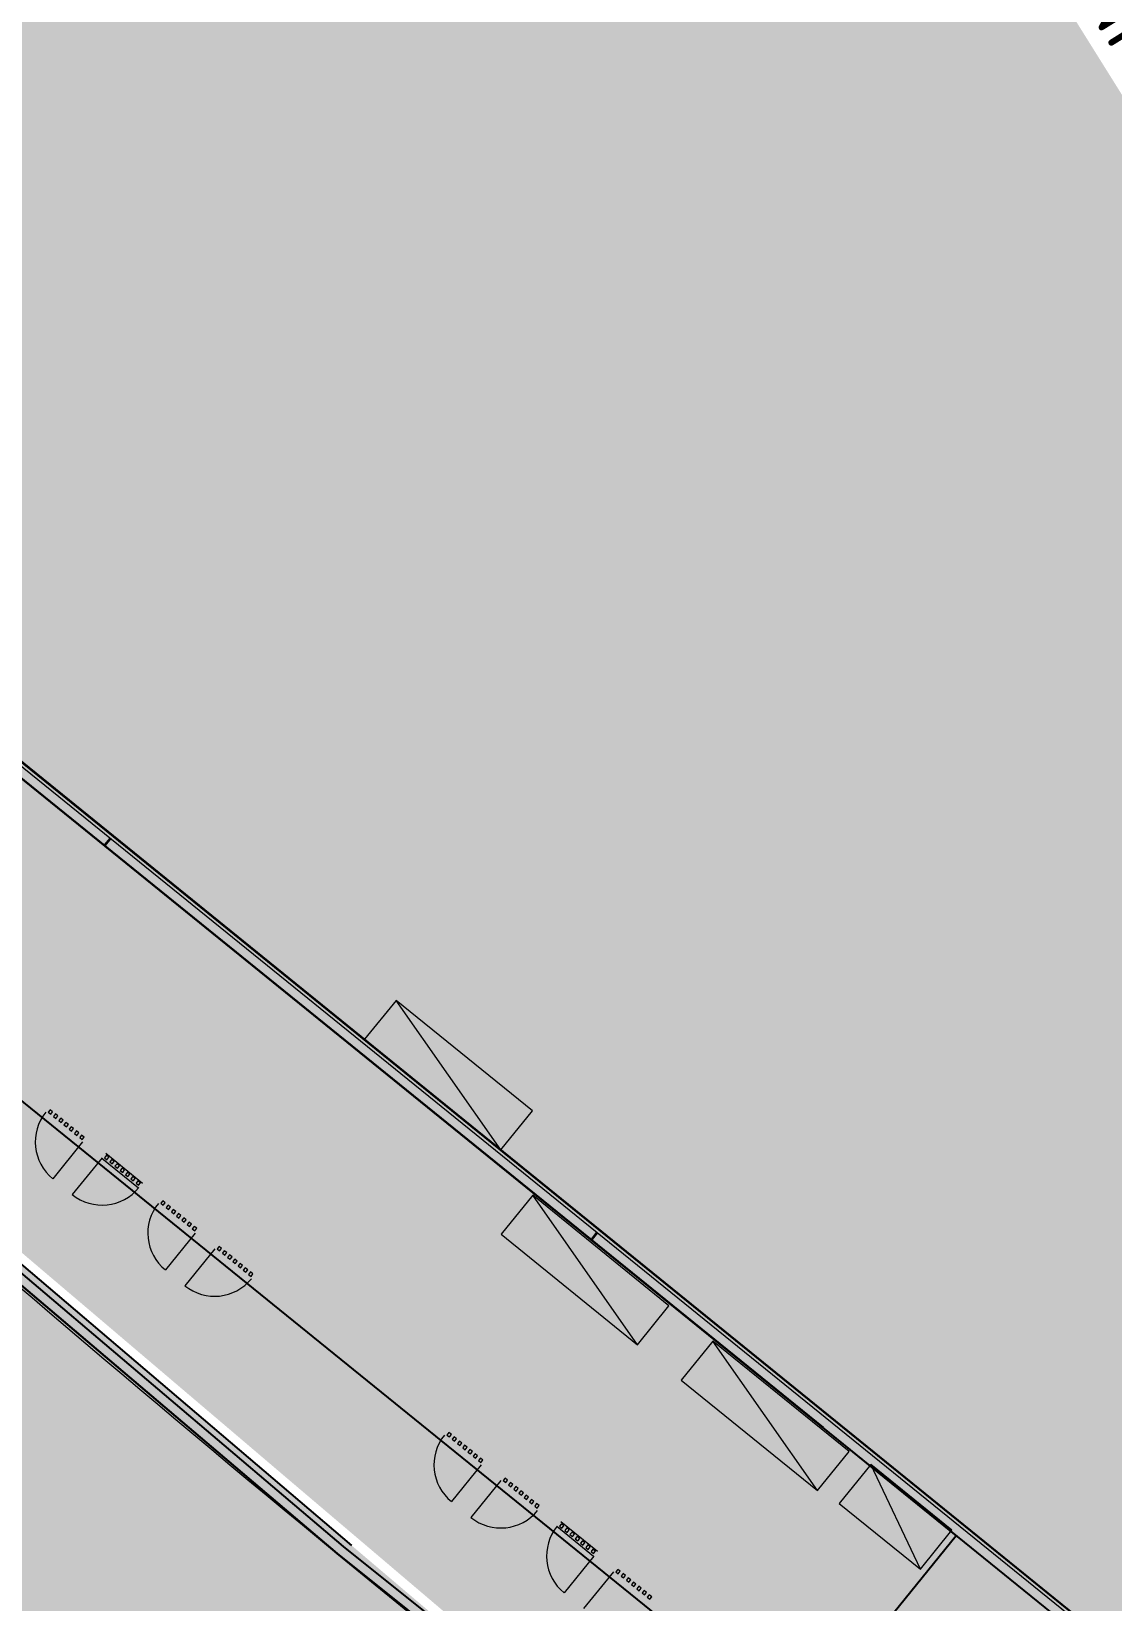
# Model space of a CAD drawing. Header units: metres. Extents: x 3 to 509016, y 4 to 6969473.
# Drawn here: x 507846.29 to 507863.55, y 6967103.92 to 6967128.99 of the extents above; entities that cross this region are included whole.
import ezdxf

# ---------------------------------------------------------------- set-up
doc = ezdxf.new("R2010")
doc.units = ezdxf.units.M
doc.linetypes.add('ISO-DASHED', pattern=[12, 8, -4])
doc.linetypes.add('ISO-DATUM', pattern=[30, 25, -5])
doc.layers.add('A-DOOR', color=252, linetype='Continuous', lineweight=5, plot=False)
for name, color, linetype, lineweight in [('A-FLOR', 252, 'Continuous', 5), ('A-GLAZ-CWMG', 252, 'Continuous', 5), ('A-WALL', 252, 'Continuous', 5), ('A-WALL-FNSH', 252, 'Continuous', 5)]:
    doc.layers.add(name, color=color, linetype=linetype, lineweight=lineweight)
for name, color, linetype in [('C_ANNO_TEXT 5', 4, 'Continuous'), ('CIV_BUILDING FOOTPRINT', 252, 'ISO-DATUM'), ('HATCH_PAVEMENT_CARPARK', 254, 'Continuous'), ('KRB_BACK', 252, 'Continuous'), ('KRB_INV BARRIER [TYPE 1]', 2, 'ISO-DASHED'), ('KRB_LIP', 252, 'Continuous'), ('PAV_FOOTPATH', 252, 'Continuous'), ('STRINGS LIP', 60, 'Continuous'), ('XREF', 7, 'Continuous')]:
    doc.layers.add(name, color=color, linetype=linetype)
doc.layers.add('C_HATCH_PR_BUILDING', color=7, linetype='Continuous', true_color=0xffffff)
doc.layers.add('HATCH_PAVEMENT_FOOTPATH', color=7, linetype='Continuous', true_color=0xffe8a3)
doc.styles.add('ISOCP', font='isocp.shx')

# ---------------------------------------------------------------- blocks, each defined once
blk = doc.blocks.new('XD_HATCH')
at = {"layer": 'C_HATCH_PR_BUILDING'}
h = blk.add_hatch(color=256, dxfattribs=at)
h.dxf.hatch_style = 1
h.paths.add_polyline_path([(507766.711, 6967255.442), (507736.522, 6967229.203), (507736.707, 6967228.989), (507736.687, 6967228.971), (507782.566, 6967176.226), (507795.661, 6967161.161), (507797.004, 6967162.328), (507817.315, 6967142.708), (507816.19, 6967141.318), (507902.111, 6967071.732), (507911.801, 6967083.72), (507919.918, 6967093.76), (507927.265, 6967102.833), (507888.211, 6967134.462), (507891.102, 6967138.268), (507841.624, 6967217.742), (507824.766, 6967203.095), (507829.311, 6967190.607), (507825.752, 6967187.514), (507795.494, 6967222.404)])
at = {"layer": 'HATCH_PAVEMENT_CARPARK'}
h = blk.add_hatch(color=256, dxfattribs=at)
h.dxf.hatch_style = 1
edge = h.paths.add_edge_path()
edge.add_arc((507820.003, 6967266.085), 90.985, 212.49045, 214.43315, ccw=False)
edge.add_line((507743.26, 6967217.211), (507739.398, 6967223.586))
edge.add_line((507739.398, 6967223.586), (507735.794, 6967229.354))
edge.add_arc((507741.735, 6967233.063), 7.004, 130.4092, 211.9744, ccw=False)
edge.add_line((507737.195, 6967238.395), (507750.654, 6967250.094))
edge.add_line((507750.654, 6967250.094), (507741.05, 6967244.042))
edge.add_line((507741.05, 6967244.042), (507736.887, 6967241.488))
edge.add_line((507736.887, 6967241.488), (507736.596, 6967241.375))
edge.add_line((507736.596, 6967241.375), (507734.55, 6967240.12))
edge.add_line((507734.55, 6967240.12), (507731.321, 6967238.12))
edge.add_line((507731.321, 6967238.12), (507725.641, 6967234.654))
edge.add_line((507725.641, 6967234.654), (507731.043, 6967225.636))
edge.add_line((507731.043, 6967225.636), (507734.314, 6967220.406))
edge.add_line((507734.314, 6967220.406), (507740.71, 6967210.555))
edge.add_arc((507792.018, 6967243.469), 60.957, 212.67978, 223.00419)
edge.add_line((507747.44, 6967201.893), (507760.817, 6967187.542))
edge.add_line((507760.817, 6967187.542), (507809.449, 6967136.334))
edge.add_line((507809.449, 6967136.334), (507818.102, 6967127.228))
edge.add_line((507818.102, 6967127.228), (507823.852, 6967121.378))
edge.add_line((507823.852, 6967121.378), (507824.492, 6967120.745))
edge.add_arc((508006.447, 6967303.151), 257.643, 225.07103, 227.49079)
edge.add_line((507832.355, 6967113.225), (507846.232, 6967101.068))
edge.add_line((507846.232, 6967101.068), (507853.401, 6967095.287))
edge.add_line((507853.401, 6967095.287), (507861.259, 6967089.103))
edge.add_line((507861.259, 6967089.103), (507875.892, 6967078.04))
edge.add_line((507875.892, 6967078.04), (507894.996, 6967066.105))
edge.add_line((507894.996, 6967066.105), (507898.306, 6967064.422))
edge.add_arc((507903.258, 6967076.442), 13, 247.607, 320.5781)
edge.add_line((507913.301, 6967068.186), (507923.209, 6967080.381))
edge.add_line((507923.209, 6967080.381), (507928.884, 6967087.367))
edge.add_line((507928.884, 6967087.367), (507934.503, 6967094.285))
edge.add_arc((507925.6, 6967101.304), 11.338, 321.7466, 356.9562)
edge.add_arc((507925.051, 6967101.301), 11.886, 357.1121, 390.6511)
edge.add_line((507935.276, 6967107.361), (507928.355, 6967118.419))
edge.add_arc((507932.593, 6967121.072), 5, 172.2504, 212.042, ccw=False)
edge.add_line((507927.638, 6967121.746), (507927.905, 6967123.707))
edge.add_line((507927.905, 6967123.707), (507927.905, 6967123.707))
edge.add_line((507927.905, 6967123.707), (507928.222, 6967126.036))
edge.add_line((507928.222, 6967126.036), (507922.15, 6967126.731))
edge.add_line((507922.15, 6967126.731), (507921.982, 6967124.77))
edge.add_line((507921.982, 6967124.77), (507922.008, 6967120.889))
edge.add_arc((507933.653, 6967120.754), 11.645, 179.3346, 190.5058)
edge.add_arc((507935.181, 6967121.115), 13.214, 190.8395, 200.6804)
edge.add_arc((507934.907, 6967121.234), 13.001, 201.5983, 211.6011)
edge.add_line((507923.833, 6967114.422), (507928.422, 6967107.084))
edge.add_arc((507919.474, 6967101.5), 10.548, 18.5241, 31.9651, ccw=False)
edge.add_line((507929.475, 6967104.851), (507929.787, 6967103.654))
edge.add_line((507929.787, 6967103.654), (507929.949, 6967102.428))
edge.add_arc((507919.973, 6967101.735), 10, -10.2075, 3.9733, ccw=False)
edge.add_arc((507921.309, 6967101.319), 8.612, 334.462, 350.9422, ccw=False)
edge.add_line((507929.08, 6967097.606), (507928.501, 6967096.513))
edge.add_line((507928.501, 6967096.513), (507927.791, 6967095.501))
edge.add_line((507927.791, 6967095.501), (507924.256, 6967091.166))
edge.add_line((507924.256, 6967091.166), (507918.568, 6967084.191))
edge.add_line((507918.568, 6967084.191), (507911.58, 6967075.614))
edge.add_line((507911.58, 6967075.614), (507910.645, 6967074.541))
edge.add_line((507910.645, 6967074.541), (507910.131, 6967074.048))
edge.add_line((507910.131, 6967074.048), (507909.863, 6967073.813))
edge.add_line((507909.863, 6967073.813), (507909.587, 6967073.587))
edge.add_line((507909.587, 6967073.587), (507909.304, 6967073.367))
edge.add_line((507909.304, 6967073.367), (507909.013, 6967073.157))
edge.add_line((507909.013, 6967073.157), (507908.416, 6967072.764))
edge.add_line((507908.416, 6967072.764), (507907.795, 6967072.408))
edge.add_line((507907.795, 6967072.408), (507907.154, 6967072.091))
edge.add_line((507907.154, 6967072.091), (507906.825, 6967071.948))
edge.add_line((507906.825, 6967071.948), (507906.493, 6967071.814))
edge.add_line((507906.493, 6967071.814), (507905.816, 6967071.577))
edge.add_line((507905.816, 6967071.577), (507905.127, 6967071.382))
edge.add_line((507905.127, 6967071.382), (507904.429, 6967071.208))
edge.add_line((507904.429, 6967071.208), (507903.012, 6967071.034))
edge.add_line((507903.012, 6967071.034), (507901.581, 6967071.056))
edge.add_line((507901.581, 6967071.056), (507900.489, 6967071.127))
edge.add_line((507900.489, 6967071.127), (507899.41, 6967071.292))
edge.add_line((507899.41, 6967071.292), (507898.989, 6967071.383))
edge.add_line((507898.989, 6967071.383), (507898.134, 6967071.614))
edge.add_line((507898.134, 6967071.614), (507897.297, 6967071.904))
edge.add_line((507897.297, 6967071.904), (507895.368, 6967072.947))
edge.add_line((507895.368, 6967072.947), (507879.298, 6967082.987))
edge.add_line((507879.298, 6967082.987), (507866.995, 6967092.289))
edge.add_line((507866.995, 6967092.289), (507856.54, 6967100.453))
edge.add_line((507856.54, 6967100.453), (507836.168, 6967117.777))
edge.add_line((507836.168, 6967117.777), (507828.863, 6967124.875))
edge.add_line((507828.863, 6967124.875), (507821.037, 6967132.845))
edge.add_line((507821.037, 6967132.845), (507813.741, 6967140.457))
edge.add_line((507813.741, 6967140.457), (507815.658, 6967142.761))
edge.add_line((507815.658, 6967142.761), (507797.065, 6967160.683))
edge.add_line((507797.065, 6967160.683), (507795.715, 6967159.508))
edge.add_line((507795.715, 6967159.508), (507754.472, 6967202.936))
edge.add_line((507754.472, 6967202.936), (507751.459, 6967206.268))
edge.add_arc((507819.868, 6967266.093), 90.877, 214.4857, 221.17028, ccw=False)
at = {"layer": 'HATCH_PAVEMENT_FOOTPATH'}
h = blk.add_hatch(color=256, dxfattribs=at)
h.dxf.hatch_style = 1
h.paths.add_polyline_path([(507816.19, 6967141.318), (507817.315, 6967142.708), (507797.004, 6967162.328), (507795.661, 6967161.161), (507782.566, 6967176.226), (507736.687, 6967228.971), (507736.707, 6967228.989), (507736.521, 6967229.201), (507736.245, 6967228.918), (507736.554, 6967228.404), (507736.811, 6967227.975), (507737.068, 6967227.546), (507737.326, 6967227.118), (507737.583, 6967226.689), (507737.846, 6967226.25), (507738.098, 6967225.832), (507738.355, 6967225.403), (507738.613, 6967224.974), (507738.87, 6967224.546), (507739.128, 6967224.117), (507739.435, 6967223.606), (507739.647, 6967223.266), (507739.913, 6967222.842), (507740.178, 6967222.419), (507740.444, 6967221.995), (507740.709, 6967221.571), (507740.974, 6967221.147), (507741.24, 6967220.723), (507741.411, 6967220.45), (507741.505, 6967220.3), (507741.77, 6967219.876), (507742.035, 6967219.452), (507742.301, 6967219.028), (507742.566, 6967218.604), (507742.831, 6967218.18), (507743.096, 6967217.756), (507743.387, 6967217.291), (507743.629, 6967216.913), (507743.901, 6967216.494), (507744.224, 6967216), (507744.45, 6967215.66), (507744.728, 6967215.246), (507745.084, 6967214.723), (507745.292, 6967214.422), (507745.577, 6967214.012), (507745.865, 6967213.604), (507746.155, 6967213.198), (507746.447, 6967212.793), (507746.741, 6967212.39), (507747.038, 6967211.989), (507747.337, 6967211.589), (507747.638, 6967211.19), (507747.941, 6967210.794), (507748.246, 6967210.399), (507748.554, 6967210.006), (507748.863, 6967209.614), (507749.175, 6967209.224), (507749.489, 6967208.836), (507749.805, 6967208.45), (507750.123, 6967208.065), (507750.444, 6967207.683), (507750.766, 6967207.301), (507751.091, 6967206.922), (507751.417, 6967206.545), (507751.571, 6967206.368), (507751.748, 6967206.173), (507752.418, 6967205.431), (507753.089, 6967204.689), (507753.759, 6967203.947), (507754.582, 6967203.038), (507755.112, 6967202.479), (507755.8, 6967201.754), (507756.489, 6967201.029), (507757.178, 6967200.304), (507757.866, 6967199.579), (507758.555, 6967198.854), (507758.732, 6967198.667), (507759.244, 6967198.129), (507759.932, 6967197.404), (507760.621, 6967196.679), (507761.31, 6967195.953), (507761.998, 6967195.228), (507762.687, 6967194.503), (507763.375, 6967193.778), (507764.064, 6967193.053), (507764.753, 6967192.328), (507765.276, 6967191.777), (507765.441, 6967191.603), (507766.13, 6967190.878), (507766.819, 6967190.153), (507767.507, 6967189.428), (507768.196, 6967188.702), (507768.885, 6967187.977), (507769.573, 6967187.252), (507770.262, 6967186.527), (507770.951, 6967185.802), (507771.639, 6967185.077), (507772.328, 6967184.352), (507773.016, 6967183.627), (507773.705, 6967182.902), (507774.394, 6967182.176), (507775.082, 6967181.451), (507775.771, 6967180.726), (507776.46, 6967180.001), (507777.148, 6967179.276), (507777.837, 6967178.551), (507778.526, 6967177.826), (507779.214, 6967177.101), (507779.903, 6967176.376), (507780.591, 6967175.651), (507781.28, 6967174.925), (507781.969, 6967174.2), (507782.657, 6967173.475), (507783.346, 6967172.75), (507784.035, 6967172.025), (507784.723, 6967171.3), (507785.412, 6967170.575), (507786.101, 6967169.85), (507786.789, 6967169.125), (507787.478, 6967168.399), (507788.166, 6967167.674), (507788.855, 6967166.949), (507789.544, 6967166.224), (507790.232, 6967165.499), (507790.921, 6967164.774), (507791.61, 6967164.049), (507792.298, 6967163.324), (507792.987, 6967162.599), (507793.676, 6967161.874), (507794.364, 6967161.148), (507795.053, 6967160.423), (507795.725, 6967159.716), (507796.281, 6967160.199), (507797.07, 6967160.886), (507797.235, 6967160.727), (507797.955, 6967160.033), (507798.675, 6967159.339), (507799.395, 6967158.645), (507800.115, 6967157.951), (507800.835, 6967157.257), (507801.555, 6967156.563), (507802.275, 6967155.869), (507802.995, 6967155.175), (507803.715, 6967154.481), (507804.435, 6967153.787), (507805.155, 6967153.093), (507805.875, 6967152.399), (507806.595, 6967151.705), (507807.315, 6967151.011), (507808.035, 6967150.317), (507808.755, 6967149.623), (507809.475, 6967148.929), (507810.195, 6967148.235), (507810.915, 6967147.541), (507811.635, 6967146.847), (507812.355, 6967146.153), (507813.074, 6967145.459), (507813.794, 6967144.765), (507814.514, 6967144.071), (507815.234, 6967143.377), (507815.861, 6967142.774), (507815.606, 6967142.459), (507814.977, 6967141.681), (507814.348, 6967140.904), (507813.941, 6967140.466), (507814.091, 6967140.308), (507816.88, 6967137.44), (507817.569, 6967136.715), (507818.257, 6967135.99), (507818.946, 6967135.265), (507819.635, 6967134.54), (507820.323, 6967133.815), (507821.145, 6967132.95), (507821.708, 6967132.376), (507822.409, 6967131.662), (507823.11, 6967130.949), (507823.81, 6967130.235), (507824.511, 6967129.521), (507825.211, 6967128.808), (507825.912, 6967128.094), (507826.613, 6967127.381), (507827.313, 6967126.667), (507828.014, 6967125.954), (507828.714, 6967125.24), (507828.968, 6967124.982), (507829.423, 6967124.54), (507830.14, 6967123.843), (507830.858, 6967123.146), (507831.575, 6967122.449), (507832.292, 6967121.752), (507833.009, 6967121.055), (507833.726, 6967120.358), (507834.444, 6967119.662), (507835.161, 6967118.965), (507835.878, 6967118.268), (507836.269, 6967117.888), (507836.608, 6967117.6), (507837.37, 6967116.952), (507838.132, 6967116.304), (507838.893, 6967115.656), (507839.655, 6967115.009), (507840.417, 6967114.361), (507841.179, 6967113.713), (507841.941, 6967113.065), (507842.702, 6967112.417), (507843.464, 6967111.77), (507844.226, 6967111.122), (507844.988, 6967110.474), (507845.75, 6967109.826), (507846.511, 6967109.178), (507847.273, 6967108.531), (507848.035, 6967107.883), (507848.797, 6967107.235), (507849.559, 6967106.587), (507850.32, 6967105.939), (507851.082, 6967105.291), (507851.844, 6967104.644), (507852.606, 6967103.996), (507853.368, 6967103.348), (507854.129, 6967102.7), (507854.891, 6967102.052), (507855.653, 6967101.405), (507856.415, 6967100.757), (507856.635, 6967100.57), (507857.19, 6967100.136), (507857.979, 6967099.52), (507858.767, 6967098.905), (507859.555, 6967098.289), (507860.343, 6967097.674), (507861.131, 6967097.058), (507861.919, 6967096.443), (507862.707, 6967095.827), (507863.496, 6967095.212), (507864.284, 6967094.596), (507865.072, 6967093.981), (507865.86, 6967093.365), (507866.648, 6967092.75), (507867.086, 6967092.408), (507867.439, 6967092.141), (507868.236, 6967091.538), (507869.034, 6967090.935), (507869.832, 6967090.332), (507870.629, 6967089.729), (507871.427, 6967089.126), (507872.225, 6967088.523), (507873.022, 6967087.92), (507873.82, 6967087.317), (507874.618, 6967086.714), (507875.416, 6967086.111), (507876.213, 6967085.508), (507877.011, 6967084.905), (507877.809, 6967084.301), (507878.606, 6967083.698), (507879.394, 6967083.104), (507880.242, 6967082.574), (507881.09, 6967082.045), (507881.938, 6967081.515), (507882.786, 6967080.985), (507883.634, 6967080.455), (507884.482, 6967079.925), (507885.331, 6967079.395), (507886.179, 6967078.865), (507887.027, 6967078.335), (507887.875, 6967077.806), (507888.723, 6967077.276), (507889.571, 6967076.746), (507890.419, 6967076.216), (507890.786, 6967075.987), (507891.267, 6967075.686), (507892.115, 6967075.156), (507892.963, 6967074.626), (507893.811, 6967074.097), (507894.659, 6967073.567), (507895.507, 6967073.037), (507895.932, 6967072.787), (507896.368, 6967072.553), (507896.812, 6967072.337), (507897.264, 6967072.139), (507897.724, 6967071.959), (507898.191, 6967071.798), (507898.393, 6967071.735), (507898.664, 6967071.655), (507899.143, 6967071.532), (507899.625, 6967071.428), (507900.112, 6967071.343), (507900.602, 6967071.277), (507901.094, 6967071.232), (507901.587, 6967071.206), (507902.081, 6967071.2), (507902.575, 6967071.213), (507903.067, 6967071.247), (507903.173, 6967071.258), (507902.299, 6967071.964), (507902.111, 6967071.732)])
blk = doc.blocks.new('25027_BNP_Skygate Play-Sheet - 000101 - SITE PLAN')
at = {"layer": 'A-DOOR'}
for p, q in [((-2396100, 4021180), (-2396347, 4021895)), ((-2395722, 4021310), (-2395968, 4022026)), ((-2395435, 4021383), (-2395482, 4021367)), ((-2395418, 4021336), (-2395435, 4021383)), ((-2395333, 4021418), (-2395380, 4021402)), ((-2395380, 4021402), (-2395364, 4021355)), ((-2395317, 4021371), (-2395333, 4021418)), ((-2395231, 4021453), (-2395278, 4021437)), ((-2395278, 4021437), (-2395262, 4021390)), ((-2395262, 4021390), (-2395215, 4021406)), ((-2395215, 4021406), (-2395231, 4021453)), ((-2395129, 4021488), (-2395176, 4021472)), ((-2395176, 4021472), (-2395160, 4021425)), ((-2395160, 4021425), (-2395113, 4021441)), ((-2395113, 4021441), (-2395129, 4021488)), ((-2395027, 4021523), (-2395075, 4021507)), ((-2395075, 4021507), (-2395058, 4021460)), ((-2395058, 4021460), (-2395011, 4021476)), ((-2395011, 4021476), (-2395027, 4021523)), ((-2398287, 4020427), (-2398533, 4021142)), ((-2397909, 4020558), (-2398155, 4021273)), ((-2396121, 4021147), (-2396168, 4021131)), ((-2396168, 4021131), (-2396152, 4021083)), ((-2396104, 4021100), (-2396121, 4021147)), ((-2395638, 4021313), (-2395686, 4021297)), ((-2395686, 4021297), (-2395669, 4021249)), ((-2395669, 4021249), (-2395622, 4021266)), ((-2395622, 4021266), (-2395638, 4021313)), ((-2395537, 4021348), (-2395584, 4021332)), ((-2395584, 4021332), (-2395568, 4021284)), ((-2395568, 4021284), (-2395520, 4021301)), ((-2395520, 4021301), (-2395537, 4021348)), ((-2395482, 4021367), (-2395466, 4021319)), ((-2395466, 4021319), (-2395418, 4021336)), ((-2395364, 4021355), (-2395317, 4021371)), ((-2396732, 4020936), (-2396779, 4020920)), ((-2396779, 4020920), (-2396763, 4020873)), ((-2396763, 4020873), (-2396715, 4020889)), ((-2396715, 4020889), (-2396732, 4020936)), ((-2396630, 4020971), (-2396677, 4020955)), ((-2396677, 4020955), (-2396661, 4020908)), ((-2396661, 4020908), (-2396614, 4020924)), ((-2396614, 4020924), (-2396630, 4020971)), ((-2396528, 4021007), (-2396575, 4020990)), ((-2396575, 4020990), (-2396559, 4020943)), ((-2396559, 4020943), (-2396512, 4020959)), ((-2396512, 4020959), (-2396528, 4021007)), ((-2396426, 4021042), (-2396473, 4021025)), ((-2396473, 4021025), (-2396457, 4020978)), ((-2396457, 4020978), (-2396410, 4020994)), ((-2396410, 4020994), (-2396426, 4021042)), ((-2396324, 4021077), (-2396372, 4021060)), ((-2396372, 4021060), (-2396355, 4021013)), ((-2396355, 4021013), (-2396308, 4021029)), ((-2396308, 4021029), (-2396324, 4021077)), ((-2396222, 4021112), (-2396270, 4021095)), ((-2396270, 4021095), (-2396253, 4021048)), ((-2396253, 4021048), (-2396206, 4021064)), ((-2396206, 4021064), (-2396222, 4021112)), ((-2396152, 4021083), (-2396104, 4021100)), ((-2397621, 4020630), (-2397669, 4020614)), ((-2397605, 4020583), (-2397621, 4020630)), ((-2397520, 4020665), (-2397567, 4020649)), ((-2397567, 4020649), (-2397551, 4020602)), ((-2397503, 4020618), (-2397520, 4020665)), ((-2397418, 4020700), (-2397465, 4020684)), ((-2397465, 4020684), (-2397449, 4020637)), ((-2397449, 4020637), (-2397401, 4020653)), ((-2397401, 4020653), (-2397418, 4020700)), ((-2397316, 4020735), (-2397363, 4020719)), ((-2397363, 4020719), (-2397347, 4020672)), ((-2397347, 4020672), (-2397300, 4020688)), ((-2397300, 4020688), (-2397316, 4020735)), ((-2397214, 4020770), (-2397261, 4020754)), ((-2397261, 4020754), (-2397245, 4020707)), ((-2397245, 4020707), (-2397198, 4020723)), ((-2397198, 4020723), (-2397214, 4020770)), ((-2398307, 4020394), (-2398355, 4020378)), ((-2398355, 4020378), (-2398338, 4020330)), ((-2398291, 4020347), (-2398307, 4020394)), ((-2397825, 4020560), (-2397872, 4020544)), ((-2397872, 4020544), (-2397856, 4020496)), ((-2397856, 4020496), (-2397809, 4020513)), ((-2397809, 4020513), (-2397825, 4020560)), ((-2397723, 4020595), (-2397770, 4020579)), ((-2397770, 4020579), (-2397754, 4020531)), ((-2397754, 4020531), (-2397707, 4020548)), ((-2397707, 4020548), (-2397723, 4020595)), ((-2397669, 4020614), (-2397652, 4020567)), ((-2397652, 4020567), (-2397605, 4020583)), ((-2397551, 4020602), (-2397503, 4020618)), ((-2398918, 4020183), (-2398966, 4020167)), ((-2398966, 4020167), (-2398949, 4020120)), ((-2398949, 4020120), (-2398902, 4020136)), ((-2398902, 4020136), (-2398918, 4020183)), ((-2398817, 4020219), (-2398864, 4020202)), ((-2398864, 4020202), (-2398848, 4020155)), ((-2398848, 4020155), (-2398800, 4020171)), ((-2398800, 4020171), (-2398817, 4020219)), ((-2398715, 4020254), (-2398762, 4020237)), ((-2398762, 4020237), (-2398746, 4020190)), ((-2398746, 4020190), (-2398698, 4020206)), ((-2398698, 4020206), (-2398715, 4020254)), ((-2398613, 4020289), (-2398660, 4020272)), ((-2398660, 4020272), (-2398644, 4020225)), ((-2398644, 4020225), (-2398597, 4020241)), ((-2398597, 4020241), (-2398613, 4020289)), ((-2398511, 4020324), (-2398558, 4020307)), ((-2398558, 4020307), (-2398542, 4020260)), ((-2398542, 4020260), (-2398495, 4020276)), ((-2398495, 4020276), (-2398511, 4020324)), ((-2398409, 4020359), (-2398456, 4020343)), ((-2398456, 4020343), (-2398440, 4020295)), ((-2398440, 4020295), (-2398393, 4020312)), ((-2398393, 4020312), (-2398409, 4020359)), ((-2398338, 4020330), (-2398291, 4020347)), ((-2403844, 4018514), (-2404090, 4019229)), ((-2403466, 4018644), (-2403712, 4019359)), ((-2403382, 4018646), (-2403429, 4018630)), ((-2403429, 4018630), (-2403413, 4018583)), ((-2403366, 4018599), (-2403382, 4018646)), ((-2403280, 4018681), (-2403328, 4018665)), ((-2403328, 4018665), (-2403311, 4018618)), ((-2403311, 4018618), (-2403264, 4018634)), ((-2403264, 4018634), (-2403280, 4018681)), ((-2403179, 4018717), (-2403226, 4018700)), ((-2403226, 4018700), (-2403210, 4018653)), ((-2403210, 4018653), (-2403162, 4018669)), ((-2403162, 4018669), (-2403179, 4018717)), ((-2403077, 4018752), (-2403124, 4018735)), ((-2403124, 4018735), (-2403108, 4018688)), ((-2403108, 4018688), (-2403060, 4018704)), ((-2403060, 4018704), (-2403077, 4018752)), ((-2402975, 4018787), (-2403022, 4018770)), ((-2403022, 4018770), (-2403006, 4018723)), ((-2403006, 4018723), (-2402959, 4018739)), ((-2402959, 4018739), (-2402975, 4018787)), ((-2402873, 4018822), (-2402920, 4018805)), ((-2402920, 4018805), (-2402904, 4018758)), ((-2402904, 4018758), (-2402857, 4018774)), ((-2402857, 4018774), (-2402873, 4018822)), ((-2402771, 4018857), (-2402818, 4018841)), ((-2402818, 4018841), (-2402802, 4018793)), ((-2402802, 4018793), (-2402755, 4018810)), ((-2402755, 4018810), (-2402771, 4018857)), ((-2406031, 4017761), (-2406277, 4018476)), ((-2405653, 4017891), (-2405899, 4018606)), ((-2404170, 4018375), (-2404217, 4018359)), ((-2404154, 4018328), (-2404170, 4018375)), ((-2404068, 4018410), (-2404115, 4018394)), ((-2404115, 4018394), (-2404099, 4018347)), ((-2404052, 4018363), (-2404068, 4018410)), ((-2403966, 4018445), (-2404014, 4018429)), ((-2404014, 4018429), (-2403997, 4018382)), ((-2403997, 4018382), (-2403950, 4018398)), ((-2403950, 4018398), (-2403966, 4018445)), ((-2403864, 4018480), (-2403912, 4018464)), ((-2403912, 4018464), (-2403895, 4018417)), ((-2403895, 4018417), (-2403848, 4018433)), ((-2403848, 4018433), (-2403864, 4018480)), ((-2403413, 4018583), (-2403366, 4018599)), ((-2404476, 4018270), (-2404523, 4018254)), ((-2404523, 4018254), (-2404507, 4018206)), ((-2404507, 4018206), (-2404459, 4018223)), ((-2404459, 4018223), (-2404476, 4018270)), ((-2404374, 4018305), (-2404421, 4018289)), ((-2404421, 4018289), (-2404405, 4018241)), ((-2404405, 4018241), (-2404357, 4018258)), ((-2404357, 4018258), (-2404374, 4018305)), ((-2404272, 4018340), (-2404319, 4018324)), ((-2404319, 4018324), (-2404303, 4018277)), ((-2404303, 4018277), (-2404256, 4018293)), ((-2404256, 4018293), (-2404272, 4018340)), ((-2404217, 4018359), (-2404201, 4018312)), ((-2404201, 4018312), (-2404154, 4018328)), ((-2404099, 4018347), (-2404052, 4018363)), ((-2405569, 4017893), (-2405616, 4017877)), ((-2405616, 4017877), (-2405600, 4017830)), ((-2405553, 4017846), (-2405569, 4017893)), ((-2405467, 4017929), (-2405514, 4017912)), ((-2405514, 4017912), (-2405498, 4017865)), ((-2405498, 4017865), (-2405451, 4017881)), ((-2405451, 4017881), (-2405467, 4017929)), ((-2405365, 4017964), (-2405412, 4017947)), ((-2405412, 4017947), (-2405396, 4017900)), ((-2405396, 4017900), (-2405349, 4017916)), ((-2405349, 4017916), (-2405365, 4017964)), ((-2405263, 4017999), (-2405311, 4017982)), ((-2405311, 4017982), (-2405294, 4017935)), ((-2405294, 4017935), (-2405247, 4017951)), ((-2405247, 4017951), (-2405263, 4017999)), ((-2405161, 4018034), (-2405209, 4018017)), ((-2405209, 4018017), (-2405192, 4017970)), ((-2405192, 4017970), (-2405145, 4017986)), ((-2405145, 4017986), (-2405161, 4018034)), ((-2405060, 4018069), (-2405107, 4018053)), ((-2405107, 4018053), (-2405091, 4018005)), ((-2405091, 4018005), (-2405043, 4018022)), ((-2405043, 4018022), (-2405060, 4018069)), ((-2404958, 4018104), (-2405005, 4018088)), ((-2405005, 4018088), (-2404989, 4018040)), ((-2404989, 4018040), (-2404941, 4018057)), ((-2404941, 4018057), (-2404958, 4018104)), ((-2406357, 4017622), (-2406404, 4017606)), ((-2406340, 4017575), (-2406357, 4017622)), ((-2406255, 4017657), (-2406302, 4017641)), ((-2406302, 4017641), (-2406286, 4017594)), ((-2406238, 4017610), (-2406255, 4017657)), ((-2406153, 4017692), (-2406200, 4017676)), ((-2406200, 4017676), (-2406184, 4017629)), ((-2406184, 4017629), (-2406137, 4017645)), ((-2406137, 4017645), (-2406153, 4017692)), ((-2406051, 4017727), (-2406098, 4017711)), ((-2406098, 4017711), (-2406082, 4017664)), ((-2406082, 4017664), (-2406035, 4017680)), ((-2406035, 4017680), (-2406051, 4017727)), ((-2405600, 4017830), (-2405553, 4017846)), ((-2406662, 4017517), (-2406709, 4017501)), ((-2406709, 4017501), (-2406693, 4017453)), ((-2406693, 4017453), (-2406646, 4017470)), ((-2406646, 4017470), (-2406662, 4017517)), ((-2406560, 4017552), (-2406608, 4017536)), ((-2406608, 4017536), (-2406591, 4017489)), ((-2406591, 4017489), (-2406544, 4017505)), ((-2406544, 4017505), (-2406560, 4017552)), ((-2406458, 4017587), (-2406506, 4017571)), ((-2406506, 4017571), (-2406489, 4017524)), ((-2406489, 4017524), (-2406442, 4017540)), ((-2406442, 4017540), (-2406458, 4017587)), ((-2406404, 4017606), (-2406388, 4017559)), ((-2406388, 4017559), (-2406340, 4017575)), ((-2406286, 4017594), (-2406238, 4017610))]:
    blk.add_line(p, q, dxfattribs=at)
for centre, start, end in [((-2396100, 4021180), 109.0004, 199.0004), ((-2395722, 4021310), 19.0004, 109.0004), ((-2398287, 4020427), 109.0004, 199.0004), ((-2397909, 4020558), 19.0004, 109.0004), ((-2403466, 4018644), 19.0004, 109.0004), ((-2403844, 4018514), 109.0004, 199.0004), ((-2405653, 4017891), 19.0004, 109.0004)]:
    blk.add_arc(centre, 756, start, end, dxfattribs=at)
at = {"layer": 'A-FLOR'}
blk.add_open_spline([(-2411511, 4024905), (-2400296, 4028922), (-2388868, 4032341), (-2377291, 4035145)], degree=3, dxfattribs=at)
blk.add_open_spline([(-2375318, 4029438), (-2379215, 4028499), (-2390855, 4025472), (-2402321, 4021823), (-2409869, 4019121)], degree=3, knots=[-0.75, -0.75, -0.75, -0.75, -0.5, 0, 0, 0, 0], dxfattribs=at)
at = {"layer": 'A-GLAZ-CWMG'}
for p, q in [((-2396103, 4021188), (-2396818, 4020942)), ((-2396070, 4021093), (-2396786, 4020847)), ((-2405655, 4017899), (-2404940, 4018145)), ((-2405623, 4017804), (-2404908, 4018050))]:
    blk.add_line(p, q, dxfattribs=at)
at = {"layer": 'A-WALL'}
for p, q in [((-2374287, 4028800), (-2409744, 4016591)), ((-2372630, 4024982), (-2411063, 4011748)), ((-2372614, 4024935), (-2411047, 4011701)), ((-2382456, 4021757), (-2391878, 4018513)), ((-2391911, 4018501), (-2401333, 4015257)), ((-2391911, 4018501), (-2391878, 4018513)), ((-2391899, 4018495), (-2391911, 4018501)), ((-2391853, 4018363), (-2391899, 4018495)), ((-2391878, 4018513), (-2391884, 4018500)), ((-2391884, 4018500), (-2391839, 4018368)), ((-2396717, 4016625), (-2399364, 4015713)), ((-2396456, 4015868), (-2396717, 4016625)), ((-2409744, 4016591), (-2408442, 4012809)), ((-2400512, 4016426), (-2403159, 4015514)), ((-2400251, 4015669), (-2400512, 4016426)), ((-2399364, 4015713), (-2396456, 4015868)), ((-2399104, 4014957), (-2396456, 4015868)), ((-2403159, 4015514), (-2400251, 4015669)), ((-2402899, 4014758), (-2400251, 4015669)), ((-2399364, 4015713), (-2399104, 4014957)), ((-2403159, 4015514), (-2402899, 4014758)), ((-2401366, 4015246), (-2406762, 4013388)), ((-2404010, 4015221), (-2406657, 4014310)), ((-2403749, 4014465), (-2404010, 4015221)), ((-2401366, 4015246), (-2401333, 4015257)), ((-2401354, 4015239), (-2401366, 4015246)), ((-2401308, 4015107), (-2401354, 4015239)), ((-2401333, 4015257), (-2401340, 4015244)), ((-2401340, 4015244), (-2401294, 4015112)), ((-2406657, 4014310), (-2403749, 4014465)), ((-2406397, 4013553), (-2403749, 4014465)), ((-2407017, 4014127), (-2408593, 4013584)), ((-2406756, 4013370), (-2407017, 4014127)), ((-2406657, 4014310), (-2406397, 4013553)), ((-2408593, 4013584), (-2408332, 4012828)), ((-2408593, 4013584), (-2406756, 4013370)), ((-2408332, 4012828), (-2406756, 4013370)), ((-2408338, 4012845), (-2410789, 4012001))]:
    blk.add_line(p, q, dxfattribs=at)
at = {"layer": 'A-WALL-FNSH'}
blk.add_line((-2411044, 4011692), (-2372611, 4024926), dxfattribs=at)
blk = doc.blocks.new('XE_ARCH')
at = {"xscale": 0.001, "yscale": 0.001, "zscale": 0.001, "rotation": 121.996}
blk.add_blockref('25027_BNP_Skygate Play-Sheet - 000101 - SITE PLAN', (509988.126, 6971273.77), dxfattribs=at)
blk = doc.blocks.new('XD_DESIGN_1')
at = {"layer": 'CIV_BUILDING FOOTPRINT'}
blk.add_lwpolyline([(507766.713, 6967255.443), (507736.521, 6967229.201), (507795.661, 6967161.161), (507797.005, 6967162.329), (507817.315, 6967142.708), (507816.19, 6967141.319), (507902.111, 6967071.732), (507918.73, 6967092.373), (507927.226, 6967102.864), (507888.211, 6967134.463), (507891.284, 6967138.257), (507841.636, 6967217.752), (507824.767, 6967203.096), (507829.281, 6967190.691), (507825.699, 6967187.577), (507766.713, 6967255.443)], dxfattribs=at)
at = {"layer": 'KRB_BACK'}
blk.add_lwpolyline([(507750.752, 6967249.981), (507737.237, 6967238.233, 0.392592), (507736.258, 6967228.895), (507739.433, 6967223.608), (507741.411, 6967220.45), (507744.224, 6967216), (507745.08, 6967214.729), (507746.816, 6967212.288), (507750.525, 6967207.586), (507751.5, 6967206.449), (507754.582, 6967203.038), (507758.732, 6967198.667), (507761.052, 6967196.224), (507780.321, 6967175.909), (507795.675, 6967159.715), (507797.02, 6967160.885), (507815.803, 6967142.764), (507813.941, 6967140.466), (507821.903, 6967132.075), (507828.962, 6967124.907), (507836.209, 6967117.974), (507843.645, 6967111.274), (507851.269, 6967104.806), (507859.071, 6967098.556)], format="xyb", dxfattribs=at)
at = {"layer": 'KRB_LIP'}
blk.add_lwpolyline([(507750.654, 6967250.094), (507737.138, 6967238.346, 0.392048), (507736.13, 6967228.818), (507739.306, 6967223.529), (507744.961, 6967214.638), (507751.459, 6967206.268), (507754.472, 6967202.936), (507758.623, 6967198.564), (507765.167, 6967191.673), (507795.665, 6967159.508), (507797.015, 6967160.682), (507815.6, 6967142.752), (507813.741, 6967140.457), (507821.796, 6967131.971), (507828.856, 6967124.8), (507836.107, 6967117.864), (507843.547, 6967111.161), (507851.174, 6967104.69), (507858.979, 6967098.438)], format="xyb", dxfattribs=at)
at = {"layer": 'PAV_FOOTPATH'}
blk.add_lwpolyline([(507861.056, 6967104.975), (507858.542, 6967101.871), (507829.4, 6967125.472), (507831.917, 6967128.579), (507861.056, 6967104.975)], dxfattribs=at)
at = {"layer": 'STRINGS LIP', "color": 60, "linetype": 'Continuous', "lineweight": -3}
blk.add_polyline3d([(507858.979, 6967098.438, 4.98), (507851.174, 6967104.69, 4.98), (507843.547, 6967111.161, 4.98), (507836.107, 6967117.864, 4.98), (507828.856, 6967124.8, 4.98), (507821.796, 6967131.971, 4.98), (507813.741, 6967140.457, 5), (507815.6, 6967142.752, 5.03), (507797.015, 6967160.682, 5.034), (507795.665, 6967159.508, 5.016), (507765.167, 6967191.673, 5.015)], dxfattribs=at)
blk = doc.blocks.new('XD_DESIGN_2')
at = {"layer": 'CIV_BUILDING FOOTPRINT'}
blk.add_lwpolyline([(507766.713, 6967255.443), (507736.521, 6967229.201), (507795.661, 6967161.161), (507797.005, 6967162.329), (507817.315, 6967142.708), (507816.19, 6967141.319), (507902.111, 6967071.732), (507918.73, 6967092.373), (507927.226, 6967102.864), (507888.211, 6967134.463), (507891.284, 6967138.257), (507841.636, 6967217.752), (507824.767, 6967203.096), (507829.281, 6967190.691), (507825.699, 6967187.577), (507766.713, 6967255.443)], dxfattribs=at)
at = {"layer": 'KRB_BACK'}
blk.add_lwpolyline([(507750.752, 6967249.981), (507737.237, 6967238.233, 0.392592), (507736.258, 6967228.895), (507739.433, 6967223.608), (507741.411, 6967220.45), (507744.224, 6967216), (507745.08, 6967214.729), (507746.816, 6967212.288), (507750.525, 6967207.586), (507751.5, 6967206.449), (507754.582, 6967203.038), (507758.732, 6967198.667), (507761.052, 6967196.224), (507780.321, 6967175.909), (507795.675, 6967159.715), (507797.02, 6967160.885), (507815.803, 6967142.764), (507813.941, 6967140.466), (507821.903, 6967132.075), (507828.962, 6967124.907), (507836.209, 6967117.974), (507843.645, 6967111.274), (507851.269, 6967104.806), (507859.071, 6967098.556)], format="xyb", dxfattribs=at)
at = {"layer": 'KRB_LIP'}
blk.add_lwpolyline([(507750.654, 6967250.094), (507737.138, 6967238.346, 0.392048), (507736.13, 6967228.818), (507739.306, 6967223.529), (507744.961, 6967214.638), (507751.459, 6967206.268), (507754.472, 6967202.936), (507758.623, 6967198.564), (507765.167, 6967191.673), (507795.665, 6967159.508), (507797.015, 6967160.682), (507815.6, 6967142.752), (507813.741, 6967140.457), (507821.796, 6967131.971), (507828.856, 6967124.8), (507836.107, 6967117.864), (507843.547, 6967111.161), (507851.174, 6967104.69), (507858.979, 6967098.438)], format="xyb", dxfattribs=at)
at = {"layer": 'PAV_FOOTPATH'}
blk.add_lwpolyline([(507861.056, 6967104.975), (507858.542, 6967101.871), (507829.4, 6967125.472), (507831.917, 6967128.579), (507861.056, 6967104.975)], dxfattribs=at)
at = {"layer": 'STRINGS LIP', "color": 60, "linetype": 'Continuous', "lineweight": -3}
blk.add_polyline3d([(507858.979, 6967098.438, 4.98), (507851.174, 6967104.69, 4.98), (507843.547, 6967111.161, 4.98), (507836.107, 6967117.864, 4.98), (507828.856, 6967124.8, 4.98), (507821.796, 6967131.971, 4.98), (507813.741, 6967140.457, 5), (507815.6, 6967142.752, 5.03), (507797.015, 6967160.682, 5.034), (507795.665, 6967159.508, 5.016), (507765.167, 6967191.673, 5.015)], dxfattribs=at)

msp = doc.modelspace()

# ---------------------------------------------------------------- linework, layer by layer
msp.add_lwpolyline([(507766.713, 6967255.443), (507736.522, 6967229.203), (507795.661, 6967161.161), (507797.005, 6967162.329), (507817.315, 6967142.708), (507816.19, 6967141.319), (507902.084, 6967071.741), (507927.265, 6967102.832), (507888.211, 6967134.463), (507891.284, 6967138.257), (507841.636, 6967217.752), (507824.767, 6967203.096), (507829.281, 6967190.691), (507825.699, 6967187.577), (507766.713, 6967255.443)])
at = {"layer": 'KRB_INV BARRIER [TYPE 1]'}
msp.add_lwpolyline([(507752.091, 6967251.316), (507737.214, 6967238.373, 0.075867), (507735.823, 6967236.784, 0.075867), (507734.97, 6967234.852, 0.075867), (507734.732, 6967232.753, 0.075867), (507735.131, 6967230.679, 0.075867), (507736.13, 6967228.818), (507739.306, 6967223.529), (507743.26, 6967217.211, 0.008477), (507744.961, 6967214.638, 0.014585), (507748.088, 6967210.358, 0.014585), (507751.459, 6967206.268), (507754.472, 6967202.936), (507758.623, 6967198.564), (507765.167, 6967191.673), (507795.715, 6967159.508), (507797.065, 6967160.683), (507815.658, 6967142.761), (507813.8, 6967140.466), (507821.037, 6967132.845), (507828.863, 6967124.875), (507836.168, 6967117.777), (507856.54, 6967100.453)], format="xyb", dxfattribs=at)

# ---------------------------------------------------------------- block references
for name in ['XD_HATCH', 'XE_ARCH']:
    msp.add_blockref(name, (0, 0))
at = {"layer": 'XREF'}
for name in ['XD_HATCH', 'XE_ARCH']:
    msp.add_blockref(name, (0, 0), dxfattribs=at)

# ---------------------------------------------------------------- next in the draw order: texts
at = {"layer": 'C_ANNO_TEXT 5', "insert": (507866.792, 6967126.025, 4.842), "char_height": 1, "width": 11.86, "attachment_point": 5, "rotation": 122.0139, "style": 'ISOCP', "bg_fill": 3, "box_fill_scale": 1.25, "bg_fill_color": 256, "bg_fill_transparency": 0}
msp.add_mtext('PROPOSED BUILDING\\PAREA 51', dxfattribs=at)

# ---------------------------------------------------------------- next in the draw order: block references
msp.add_blockref('XD_DESIGN_1', (0, 0))

# ---------------------------------------------------------------- next in the draw order: block references
at = {"layer": 'XREF'}
msp.add_blockref('XD_DESIGN_2', (0, 0), dxfattribs=at)

doc.saveas('drawing.dxf')
